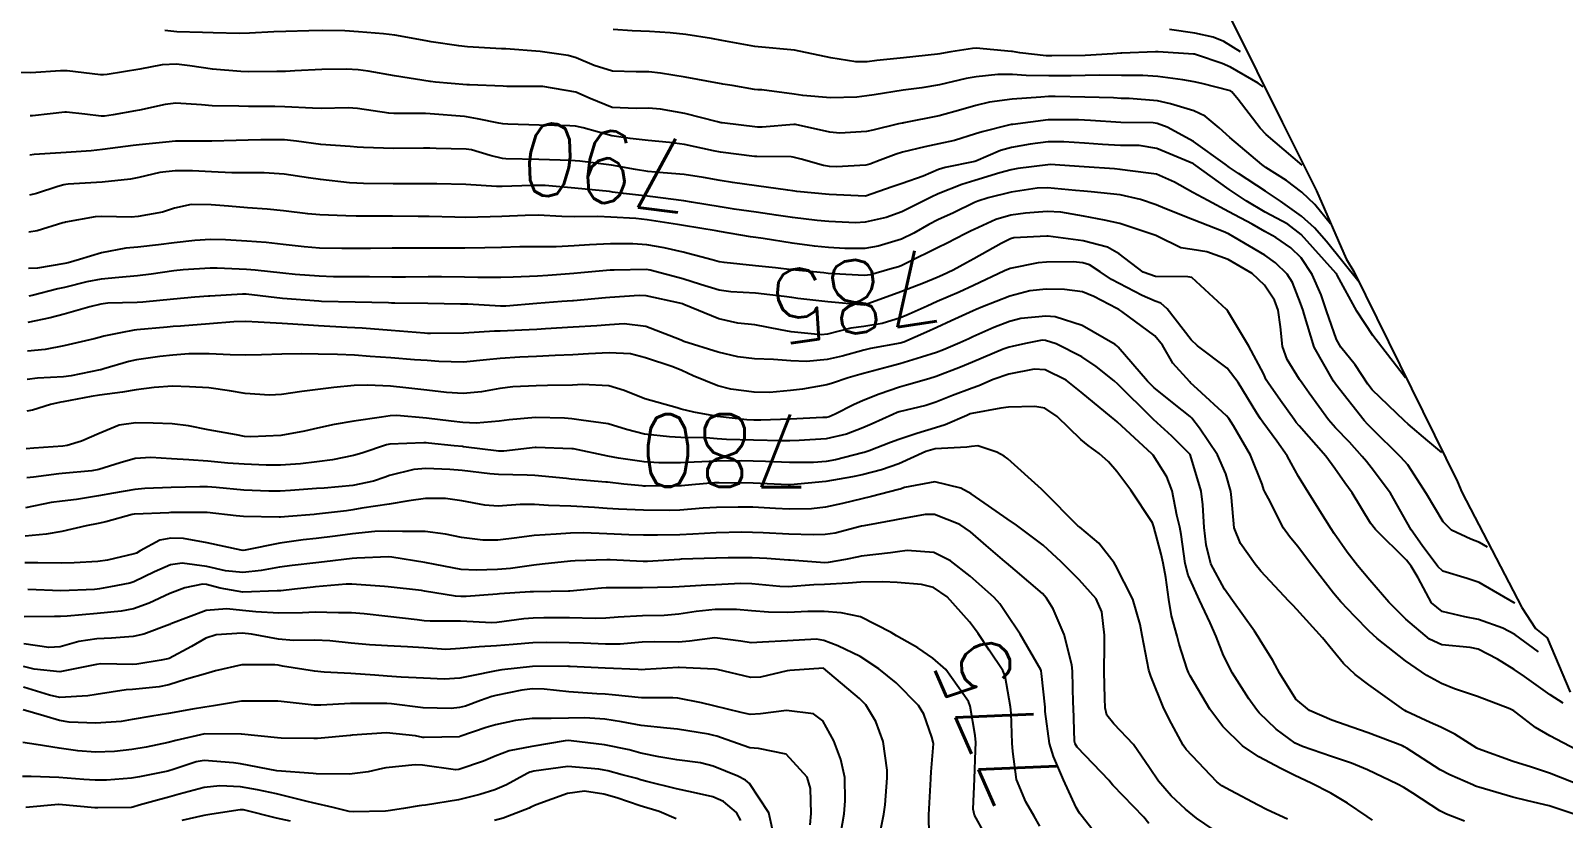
# Model space of a CAD drawing. Header units: metres. Extents: x 307586 to 320046, y 7427249 to 7434250.
# Drawn here: x 318243 to 318327.3, y 7430838.4 to 7430881.8 of the extents above; entities that cross this region are included whole.
import ezdxf
from ezdxf.enums import TextEntityAlignment as Align

# ---------------------------------------------------------------- set-up
doc = ezdxf.new("R2010")
doc.units = ezdxf.units.M
doc.header["$MEASUREMENT"] = 0
for name, color, linetype in [('Area', 45, 'Continuous'), ('Cotas', 45, 'Continuous'), ('Curvas de Nivel 1m', 11, 'Continuous'), ('Curvas de Nivel 5m', 15, 'Continuous')]:
    doc.layers.add(name, color=color, linetype=linetype)
doc.styles.add('Style-STANDARD', font='STANDARD.shx')

msp = doc.modelspace()

# ---------------------------------------------------------------- linework, layer by layer
at = {"layer": 'Area'}
msp.add_polyline3d([(318309.032, 7430882.385, 814.669), (318311.832, 7430876.764, 811.869), (318313.718, 7430872.999, 793.599), (318315.353, 7430869.247, 805.309), (318315.773, 7430868.545, 800.919), (318321.479, 7430856.973, 788.259), (318321.7, 7430856.405, 804.559), (318325.007, 7430850.05, 786.959), (318325.758, 7430848.905, 791.317), (318326.397, 7430848.387, 801.29), (318327.665, 7430845.387, 800.429)], dxfattribs=at)
at = {"layer": 'Curvas de Nivel 1m', "flags": 128}
for points, elevation in [([(318312.923, 7430874.4), (318310.948, 7430876.091), (318310.61, 7430876.433), (318309.402, 7430878.013), (318309.058, 7430878.449), (318308.973, 7430878.498), (318307.405, 7430878.901), (318306.978, 7430878.996), (318306.362, 7430879.104), (318304.981, 7430879.29), (318304.158, 7430879.332), (318302.981, 7430879.344), (318301.795, 7430879.352), (318300.981, 7430879.334), (318300.217, 7430879.321), (318298.98, 7430879.323), (318297.732, 7430879.34), (318296.981, 7430879.387), (318296.185, 7430879.404), (318294.979, 7430879.275), (318294.438, 7430879.166), (318292.975, 7430878.821), (318291.993, 7430878.655), (318290.972, 7430878.532), (318289.378, 7430878.277), (318288.968, 7430878.215), (318288.424, 7430878.155), (318286.967, 7430878.112), (318285.457, 7430878.246), (318284.969, 7430878.319), (318283.186, 7430878.543), (318282.971, 7430878.56), (318282.782, 7430878.574), (318281.565, 7430878.781), (318281.053, 7430878.868), (318280.974, 7430878.885), (318280.862, 7430878.903), (318278.977, 7430879.25), (318277.62, 7430879.471), (318276.98, 7430879.535), (318276.289, 7430879.537), (318274.98, 7430879.575), (318273.964, 7430879.889), (318272.987, 7430880.319), (318272.548, 7430880.446), (318270.99, 7430880.658), (318269.115, 7430880.805), (318268.992, 7430880.808), (318268.873, 7430880.813), (318266.992, 7430880.917), (318266.521, 7430880.965), (318264.996, 7430881.197), (318264.732, 7430881.247), (318263.001, 7430881.566), (318262.371, 7430881.641), (318261.004, 7430881.753), (318260.248, 7430881.794), (318259.004, 7430881.822), (318258.262, 7430881.803), (318257.003, 7430881.759), (318256.345, 7430881.744), (318255.002, 7430881.675), (318254.45, 7430881.657), (318253.001, 7430881.692), (318252.429, 7430881.701), (318251.002, 7430881.753), (318250.348, 7430881.811)], 793), ([(318310.783, 7430878.72), (318310.496, 7430878.917), (318308.986, 7430879.8), (318308.528, 7430879.996), (318307.117, 7430880.478), (318306.993, 7430880.513), (318306.952, 7430880.522), (318304.995, 7430880.641), (318304.854, 7430880.643), (318302.994, 7430880.568), (318302.952, 7430880.563), (318302.5, 7430880.527), (318300.992, 7430880.449), (318299.142, 7430880.418), (318298.991, 7430880.419), (318298.844, 7430880.425), (318297.397, 7430880.594), (318296.994, 7430880.653), (318296.934, 7430880.661), (318294.996, 7430880.844), (318294.789, 7430880.829), (318293.586, 7430880.634), (318293.08, 7430880.551), (318292.992, 7430880.539), (318292.867, 7430880.518), (318290.989, 7430880.306), (318289.514, 7430880.159), (318288.987, 7430880.101), (318288.375, 7430880.087), (318286.989, 7430880.304), (318284.993, 7430880.74), (318282.995, 7430880.923), (318282.813, 7430880.945), (318281, 7430881.263), (318280.425, 7430881.372), (318279.005, 7430881.601), (318278.144, 7430881.685), (318277.007, 7430881.76), (318276.058, 7430881.799), (318275.008, 7430881.87)], 794), ([(318314.483, 7430871.18), (318313.615, 7430872.241), (318312.908, 7430872.925), (318312.054, 7430873.553), (318310.921, 7430874.279), (318310.706, 7430874.432), (318308.945, 7430875.927), (318308.351, 7430876.459), (318307.593, 7430877.104), (318306.962, 7430877.395), (318305.68, 7430877.779), (318304.967, 7430877.945), (318303.413, 7430878.071), (318302.969, 7430878.083), (318302.544, 7430878.102), (318300.969, 7430878.155), (318299.343, 7430878.192), (318298.969, 7430878.184), (318298.547, 7430878.155), (318296.967, 7430878.04), (318295.714, 7430877.864), (318294.964, 7430877.687), (318294.147, 7430877.442), (318292.958, 7430877.111), (318291.015, 7430876.731), (318290.953, 7430876.725), (318290.91, 7430876.714), (318290.721, 7430876.672), (318289.307, 7430876.327), (318288.947, 7430876.263), (318287.485, 7430876.171), (318286.945, 7430876.214), (318285.048, 7430876.642), (318284.952, 7430876.65), (318283.209, 7430876.497), (318282.949, 7430876.498), (318281.007, 7430876.734), (318280.952, 7430876.741), (318280.762, 7430876.792), (318278.957, 7430877.25), (318277.614, 7430877.491), (318276.954, 7430877.548), (318276.281, 7430877.519), (318274.954, 7430877.578), (318273.758, 7430878.075), (318272.966, 7430878.416), (318271.149, 7430878.729), (318270.97, 7430878.734), (318269.16, 7430878.738), (318268.97, 7430878.744), (318267.108, 7430878.821), (318266.971, 7430878.83), (318265.241, 7430878.977), (318264.973, 7430879.004), (318264.948, 7430879.005), (318262.976, 7430879.327), (318261.542, 7430879.585), (318260.979, 7430879.658), (318260.335, 7430879.681), (318258.979, 7430879.664), (318257.5, 7430879.595), (318256.978, 7430879.566), (318256.511, 7430879.552), (318254.977, 7430879.537), (318254.528, 7430879.554), (318252.979, 7430879.697), (318251.718, 7430879.877), (318250.981, 7430879.964), (318250.203, 7430879.936), (318248.978, 7430879.684), (318247.176, 7430879.398), (318246.975, 7430879.377), (318246.8, 7430879.376), (318244.977, 7430879.59), (318244.605, 7430879.596), (318242.975, 7430879.484), (318241.23, 7430879.52)], 792), ([(318316.053, 7430867.96), (318314.267, 7430870.208), (318313.608, 7430870.946), (318312.891, 7430871.605), (318311.741, 7430872.417), (318311.231, 7430872.75), (318310.908, 7430872.966), (318309.418, 7430873.945), (318308.921, 7430874.282), (318308.693, 7430874.452), (318306.941, 7430875.708), (318305.489, 7430876.495), (318304.955, 7430876.693), (318304.729, 7430876.728), (318302.955, 7430876.756), (318301.274, 7430876.863), (318300.956, 7430876.882), (318300.615, 7430876.895), (318298.956, 7430876.894), (318297.001, 7430876.647), (318296.953, 7430876.642), (318296.919, 7430876.635), (318296.769, 7430876.602), (318295.32, 7430876.242), (318294.946, 7430876.126), (318293.804, 7430875.768), (318292.937, 7430875.57), (318292.168, 7430875.418), (318290.93, 7430875.115), (318290.591, 7430875.01), (318289.712, 7430874.682), (318289.145, 7430874.464), (318288.92, 7430874.413), (318287.307, 7430874.319), (318286.919, 7430874.328), (318286.584, 7430874.379), (318285.361, 7430874.733), (318284.925, 7430874.846), (318284.804, 7430874.862), (318282.925, 7430874.88), (318282.8, 7430874.886), (318280.928, 7430875.113), (318280.537, 7430875.186), (318278.934, 7430875.541), (318278.109, 7430875.645), (318276.932, 7430875.753), (318275.947, 7430875.864), (318274.935, 7430876.019), (318273.358, 7430876.456), (318272.94, 7430876.553), (318272.627, 7430876.572), (318270.94, 7430876.613), (318269.215, 7430876.652), (318268.94, 7430876.673), (318268.724, 7430876.716), (318267.548, 7430876.951), (318266.944, 7430877.063), (318266.828, 7430877.077), (318264.947, 7430877.232), (318264.685, 7430877.244), (318262.947, 7430877.251), (318262.68, 7430877.271), (318260.95, 7430877.529), (318260.431, 7430877.555), (318258.95, 7430877.531), (318258.468, 7430877.539), (318256.951, 7430877.617), (318256.403, 7430877.634), (318254.951, 7430877.642), (318254.414, 7430877.643), (318252.951, 7430877.669), (318252.356, 7430877.725), (318250.953, 7430877.817), (318250.369, 7430877.739), (318248.947, 7430877.428), (318248.731, 7430877.389), (318247.496, 7430877.184), (318247.021, 7430877.11), (318246.942, 7430877.099), (318246.85, 7430877.099), (318245.937, 7430877.205), (318244.944, 7430877.322), (318244.845, 7430877.321), (318244.034, 7430877.229), (318243.06, 7430877.12), (318242.942, 7430877.115)], 791), ([(318320.603, 7430858.59), (318319.831, 7430859.23), (318318.751, 7430860.144), (318318.548, 7430860.332), (318316.778, 7430862.043), (318316.535, 7430862.354), (318315.836, 7430863.407), (318315.057, 7430864.376), (318314.809, 7430864.804), (318314.255, 7430866.386), (318313.962, 7430867.268), (318313.475, 7430868.394), (318312.862, 7430869.308), (318312.309, 7430869.85), (318311.473, 7430870.421), (318310.878, 7430870.761), (318310.167, 7430871.154), (318308.894, 7430871.836), (318307.736, 7430872.462), (318306.907, 7430872.905), (318305.892, 7430873.465), (318304.917, 7430873.901), (318303.316, 7430874.119), (318302.919, 7430874.163), (318302.602, 7430874.207), (318300.921, 7430874.309), (318299.056, 7430874.434), (318298.922, 7430874.43), (318297.288, 7430874.217), (318296.919, 7430874.15), (318296.296, 7430873.979), (318294.912, 7430873.553), (318294.204, 7430873.333), (318292.905, 7430872.825), (318292.515, 7430872.646), (318291.452, 7430872.104), (318290.89, 7430871.83), (318290.042, 7430871.522), (318288.882, 7430871.263), (318288.348, 7430871.229), (318286.882, 7430871.304), (318286.245, 7430871.357), (318284.885, 7430871.518), (318283.984, 7430871.651), (318282.889, 7430871.82), (318281.681, 7430871.988), (318280.893, 7430872.104), (318279.328, 7430872.374), (318278.897, 7430872.437), (318277.05, 7430872.679), (318276.901, 7430872.699), (318275.576, 7430872.85), (318274.97, 7430872.926), (318274.904, 7430872.933), (318274.818, 7430872.947), (318272.906, 7430873.143), (318271.28, 7430873.278), (318270.907, 7430873.293), (318270.53, 7430873.29), (318268.906, 7430873.228), (318268.603, 7430873.236), (318266.907, 7430873.332), (318265.308, 7430873.375), (318264.907, 7430873.375), (318264.516, 7430873.374), (318262.907, 7430873.382), (318261.281, 7430873.399), (318260.907, 7430873.408), (318260.505, 7430873.436), (318258.909, 7430873.614), (318258.26, 7430873.706), (318256.911, 7430873.9), (318255.804, 7430873.979), (318254.912, 7430873.982), (318254.035, 7430873.985), (318252.912, 7430874.039), (318251.869, 7430874.092), (318250.912, 7430874.088), (318250.076, 7430873.994), (318248.908, 7430873.716), (318248.455, 7430873.627), (318246.906, 7430873.47), (318245.036, 7430873.35), (318244.904, 7430873.344), (318244.799, 7430873.326), (318244.463, 7430873.224), (318243.293, 7430872.84), (318242.896, 7430872.761)], 789), ([(318323.123, 7430853.38), (318322.676, 7430853.625), (318322.203, 7430853.811), (318321.143, 7430854.303), (318320.69, 7430854.768), (318319.773, 7430856.319), (318318.729, 7430857.902), (318318.361, 7430858.334), (318316.749, 7430859.912), (318316.531, 7430860.134), (318316.333, 7430860.356), (318314.782, 7430862.33), (318314.748, 7430862.38), (318314.656, 7430862.509), (318313.586, 7430864.392), (318313.025, 7430866.203), (318312.973, 7430866.399), (318312.837, 7430866.808), (318312.394, 7430867.952), (318312.097, 7430868.411), (318311.459, 7430869.021), (318310.863, 7430869.45), (318309.188, 7430870.447), (318308.875, 7430870.618), (318308.572, 7430870.759), (318306.887, 7430871.414), (318305.361, 7430872.027), (318304.899, 7430872.212), (318304.03, 7430872.509), (318302.905, 7430872.773), (318301.306, 7430872.944), (318300.907, 7430872.965), (318300.451, 7430873.012), (318298.909, 7430873.16), (318298.34, 7430873.144), (318296.906, 7430872.917), (318295.639, 7430872.609), (318295.086, 7430872.431), (318294.899, 7430872.352), (318293.734, 7430871.788), (318292.884, 7430871.394), (318292.389, 7430871.139), (318291.564, 7430870.66), (318290.87, 7430870.332), (318289.604, 7430869.944), (318288.864, 7430869.819), (318287.757, 7430869.808), (318286.865, 7430869.873), (318286.09, 7430869.947), (318284.867, 7430870.106), (318283.261, 7430870.364), (318282.87, 7430870.419), (318282.566, 7430870.46), (318280.873, 7430870.758), (318280.689, 7430870.792), (318278.877, 7430871.086), (318278.553, 7430871.138), (318276.881, 7430871.397), (318276.257, 7430871.464), (318274.883, 7430871.548), (318274.18, 7430871.571), (318272.883, 7430871.564), (318272.189, 7430871.584), (318270.884, 7430871.646), (318270.17, 7430871.631), (318268.883, 7430871.582), (318268.252, 7430871.567), (318266.882, 7430871.532), (318266.306, 7430871.534), (318264.882, 7430871.571), (318264.284, 7430871.584), (318262.882, 7430871.595), (318262.295, 7430871.596), (318260.881, 7430871.596), (318260.309, 7430871.608), (318258.882, 7430871.667), (318258.207, 7430871.733), (318256.885, 7430871.899), (318255.986, 7430871.984), (318254.887, 7430872.06), (318253.858, 7430872.141), (318252.889, 7430872.218), (318251.794, 7430872.232), (318250.886, 7430872.036), (318250.214, 7430871.825), (318248.879, 7430871.569), (318248.504, 7430871.548), (318246.879, 7430871.583), (318246.514, 7430871.56), (318244.874, 7430871.259), (318244.842, 7430871.252), (318244.734, 7430871.221), (318243.318, 7430870.786), (318242.868, 7430870.719)], 788), ([(318324.623, 7430850.29), (318324.59, 7430850.314), (318322.654, 7430851.421), (318322.01, 7430851.647), (318320.659, 7430852.054), (318320.384, 7430852.313), (318319.524, 7430853.472), (318318.928, 7430854.328), (318318.689, 7430854.742), (318317.78, 7430856.339), (318316.727, 7430857.758), (318316.459, 7430858.082), (318316.232, 7430858.358), (318315.521, 7430859.148), (318314.749, 7430859.951), (318314.381, 7430860.384), (318313.309, 7430861.86), (318312.93, 7430862.399), (318312.785, 7430862.613), (318312.095, 7430863.71), (318311.846, 7430864.414), (318311.731, 7430865.504), (318311.608, 7430866.418), (318311.397, 7430866.98), (318310.847, 7430867.803), (318310.165, 7430868.437), (318308.86, 7430869.206), (318307.687, 7430869.64), (318306.866, 7430869.764), (318306.241, 7430869.853), (318304.941, 7430870.499), (318304.873, 7430870.533), (318304.824, 7430870.55), (318302.883, 7430871.184), (318302.044, 7430871.374), (318300.889, 7430871.591), (318299.646, 7430871.808), (318298.892, 7430871.85), (318297.704, 7430871.768), (318296.889, 7430871.657), (318296.072, 7430871.415), (318294.877, 7430870.861), (318294.714, 7430870.783), (318294.379, 7430870.625), (318293.385, 7430870.117), (318292.865, 7430869.849), (318291.233, 7430869.04), (318290.855, 7430868.857), (318290.719, 7430868.806), (318290.236, 7430868.676), (318289.165, 7430868.371), (318288.849, 7430868.325), (318287.142, 7430868.415), (318286.85, 7430868.444), (318286.606, 7430868.469), (318284.852, 7430868.651), (318283.941, 7430868.749), (318282.854, 7430868.865), (318281.121, 7430869.051), (318280.856, 7430869.089), (318280.466, 7430869.185), (318278.861, 7430869.613), (318277.829, 7430869.854), (318276.865, 7430870.011), (318276.089, 7430870.066), (318274.865, 7430870.068), (318273.711, 7430870.025), (318272.864, 7430869.957), (318271.881, 7430869.913), (318270.863, 7430869.913), (318269.878, 7430869.905), (318268.862, 7430869.868), (318267.954, 7430869.847), (318266.862, 7430869.828), (318265.722, 7430869.827), (318264.861, 7430869.836), (318264.009, 7430869.841), (318262.861, 7430869.831), (318261.664, 7430869.821), (318260.861, 7430869.816), (318260.088, 7430869.81), (318258.861, 7430869.834), (318258.021, 7430869.899), (318256.863, 7430870.035), (318255.921, 7430870.142), (318254.864, 7430870.222), (318253.689, 7430870.288), (318252.865, 7430870.309), (318251.991, 7430870.26), (318250.863, 7430870.132), (318249.996, 7430870.024), (318248.86, 7430869.895), (318248.203, 7430869.833), (318246.857, 7430869.583), (318245.645, 7430869.208), (318245.037, 7430869.03), (318244.849, 7430868.991), (318243.35, 7430868.73), (318242.845, 7430868.709)], 787), ([(318325.923, 7430847.62), (318324.617, 7430848.563), (318323.969, 7430848.921), (318322.63, 7430849.397), (318321.871, 7430849.531), (318320.628, 7430849.835), (318320.034, 7430850.316), (318319.298, 7430851.678), (318318.93, 7430852.327), (318318.666, 7430852.652), (318316.966, 7430854.347), (318316.688, 7430854.698), (318315.674, 7430856.366), (318315.269, 7430856.923), (318314.726, 7430857.7), (318314.218, 7430858.385), (318312.75, 7430860.059), (318312.594, 7430860.245), (318312.476, 7430860.404), (318311.733, 7430861.451), (318311.049, 7430862.426), (318310.95, 7430862.593), (318310.788, 7430862.93), (318309.993, 7430864.438), (318308.832, 7430866.358), (318308.759, 7430866.451), (318306.85, 7430868.212), (318306.636, 7430868.258), (318304.851, 7430868.269), (318304.183, 7430868.507), (318302.863, 7430869.518), (318302.222, 7430869.885), (318300.87, 7430870.24), (318298.945, 7430870.496), (318298.872, 7430870.498), (318297.057, 7430870.402), (318296.871, 7430870.354), (318296.358, 7430870.088), (318294.859, 7430869.251), (318294.454, 7430869.026), (318293.73, 7430868.631), (318293.142, 7430868.345), (318292.849, 7430868.215), (318292.093, 7430867.899), (318290.84, 7430867.427), (318290.285, 7430867.229), (318288.833, 7430866.69), (318286.835, 7430866.878), (318285.172, 7430867.071), (318284.837, 7430867.11), (318284.415, 7430867.167), (318282.839, 7430867.361), (318281.497, 7430867.438), (318280.84, 7430867.52), (318279.813, 7430867.831), (318278.846, 7430868.148), (318277.055, 7430868.624), (318276.85, 7430868.652), (318275.075, 7430868.631), (318274.849, 7430868.62), (318273.245, 7430868.477), (318272.846, 7430868.446), (318271.42, 7430868.326), (318270.844, 7430868.294), (318269.521, 7430868.245), (318268.842, 7430868.219), (318267.565, 7430868.22), (318266.842, 7430868.237), (318265.562, 7430868.25), (318264.842, 7430868.25), (318263.592, 7430868.242), (318262.842, 7430868.242), (318261.609, 7430868.251), (318260.841, 7430868.253), (318259.625, 7430868.258), (318258.841, 7430868.288), (318257.522, 7430868.384), (318256.844, 7430868.45), (318255.317, 7430868.621), (318254.846, 7430868.662), (318253.234, 7430868.73), (318252.847, 7430868.726), (318251.351, 7430868.637), (318250.844, 7430868.586), (318249.598, 7430868.406), (318248.84, 7430868.305), (318247.808, 7430868.211), (318246.837, 7430868.128), (318246.054, 7430867.982), (318244.83, 7430867.674), (318244.465, 7430867.587), (318243.048, 7430867.238), (318242.87, 7430867.192)], 786), ([(318328.026, 7430842.215), (318326.55, 7430842.982), (318325.754, 7430843.441), (318324.715, 7430844.258), (318324.565, 7430844.367), (318324.351, 7430844.477), (318322.576, 7430845.152), (318321.301, 7430845.581), (318320.586, 7430845.873), (318319.788, 7430846.318), (318318.601, 7430847.118), (318317.047, 7430848.346), (318316.617, 7430848.743), (318315.821, 7430849.559), (318315.044, 7430850.374), (318314.64, 7430850.837), (318313.45, 7430852.392), (318312.673, 7430853.434), (318312.232, 7430853.96), (318311.896, 7430854.412), (318311.074, 7430856.058), (318310.875, 7430856.428), (318310.823, 7430856.537), (318310.717, 7430856.843), (318310.087, 7430858.436), (318309.148, 7430860.047), (318308.881, 7430860.449), (318308.755, 7430860.608), (318307.166, 7430862.077), (318306.782, 7430862.429), (318306.735, 7430862.471), (318305.817, 7430863.509), (318305.232, 7430864.494), (318304.811, 7430865.009), (318303.001, 7430866.348), (318302.832, 7430866.459), (318302.722, 7430866.522), (318301.467, 7430867.168), (318300.842, 7430867.423), (318299.841, 7430867.562), (318298.843, 7430867.569), (318297.942, 7430867.479), (318296.839, 7430867.199), (318295.333, 7430866.613), (318294.989, 7430866.459), (318294.829, 7430866.388), (318293.616, 7430865.837), (318292.815, 7430865.473), (318292.248, 7430865.212), (318291.001, 7430864.667), (318290.802, 7430864.609), (318289.172, 7430864.314), (318288.798, 7430864.226), (318287.609, 7430863.888), (318286.793, 7430863.705), (318285.653, 7430863.588), (318284.792, 7430863.624), (318283.836, 7430863.706), (318282.793, 7430863.75), (318281.876, 7430863.856), (318280.796, 7430864.111), (318278.912, 7430864.698), (318278.802, 7430864.745), (318278.665, 7430864.811), (318276.81, 7430865.529), (318275.627, 7430865.664), (318274.81, 7430865.608), (318274.119, 7430865.558), (318272.809, 7430865.479), (318271.301, 7430865.396), (318270.807, 7430865.363), (318270.387, 7430865.334), (318268.806, 7430865.274), (318268.481, 7430865.259), (318266.805, 7430865.148), (318264.969, 7430865.142), (318264.805, 7430865.145), (318264.632, 7430865.154), (318262.806, 7430865.298), (318261.206, 7430865.423), (318260.807, 7430865.442), (318260.383, 7430865.459), (318258.808, 7430865.566), (318258.26, 7430865.604), (318256.809, 7430865.693), (318255.48, 7430865.761), (318254.81, 7430865.791), (318254.142, 7430865.774), (318252.808, 7430865.672), (318251.212, 7430865.549), (318250.807, 7430865.514), (318250.475, 7430865.484), (318248.805, 7430865.339), (318248.655, 7430865.321), (318247.906, 7430865.179), (318246.999, 7430864.99), (318246.8, 7430864.939), (318246.452, 7430864.848), (318244.795, 7430864.457), (318243.763, 7430864.26), (318242.792, 7430864.158)], 784), ([(318328.355, 7430840.212), (318326.53, 7430840.941), (318325.545, 7430841.256), (318324.536, 7430841.581), (318322.613, 7430842.279), (318322.564, 7430842.3), (318322.543, 7430842.312), (318321.328, 7430843.075), (318320.554, 7430843.461), (318319.972, 7430843.731), (318318.67, 7430844.329), (318318.564, 7430844.389), (318318.393, 7430844.504), (318316.584, 7430845.788), (318315.836, 7430846.361), (318315.189, 7430846.962), (318314.606, 7430847.687), (318314.048, 7430848.386), (318312.628, 7430849.938), (318312.402, 7430850.175), (318312.194, 7430850.407), (318310.657, 7430852.055), (318310.329, 7430852.433), (318309.533, 7430853.583), (318309.185, 7430854.445), (318309.042, 7430856.112), (318308.996, 7430856.447), (318308.723, 7430857.412), (318308.274, 7430858.455), (318307.283, 7430859.929), (318306.859, 7430860.469), (318306.754, 7430860.574), (318306.324, 7430860.912), (318304.778, 7430862.154), (318304.419, 7430862.504), (318302.802, 7430864.384), (318302.733, 7430864.452), (318302.634, 7430864.523), (318300.818, 7430865.579), (318299.335, 7430866.055), (318298.826, 7430866.096), (318297.448, 7430865.959), (318296.821, 7430865.796), (318295.959, 7430865.46), (318294.808, 7430864.95), (318294.58, 7430864.848), (318294.087, 7430864.627), (318293.193, 7430864.242), (318292.798, 7430864.099), (318291.978, 7430863.836), (318290.791, 7430863.468), (318290.163, 7430863.302), (318288.785, 7430862.935), (318288.593, 7430862.884), (318287.937, 7430862.698), (318287.076, 7430862.409), (318286.777, 7430862.315), (318285.428, 7430862.075), (318284.772, 7430862), (318283.625, 7430861.896), (318282.77, 7430861.899), (318281.487, 7430862.065), (318280.775, 7430862.249), (318279.423, 7430862.804), (318278.786, 7430863.101), (318278.302, 7430863.301), (318276.793, 7430863.804), (318275.965, 7430864.013), (318274.795, 7430864.073), (318273.652, 7430864.014), (318272.794, 7430863.969), (318271.823, 7430863.924), (318270.793, 7430863.874), (318269.884, 7430863.827), (318268.791, 7430863.763), (318268.047, 7430863.68), (318266.789, 7430863.561), (318265.421, 7430863.603), (318264.79, 7430863.645), (318264.083, 7430863.694), (318262.791, 7430863.793), (318261.651, 7430863.877), (318260.792, 7430863.943), (318259.843, 7430863.989), (318258.792, 7430863.999), (318257.842, 7430864.01), (318256.792, 7430863.992), (318255.675, 7430863.97), (318254.791, 7430863.952), (318253.943, 7430863.957), (318252.792, 7430864.019), (318251.67, 7430864.015), (318250.791, 7430863.951), (318250.074, 7430863.874), (318248.788, 7430863.69), (318248.364, 7430863.597), (318246.997, 7430863.188), (318246.827, 7430863.144), (318246.782, 7430863.132), (318245.187, 7430862.803), (318244.776, 7430862.75), (318243.334, 7430862.675), (318242.774, 7430862.613)], 783), ([(318328.116, 7430838.596), (318326.507, 7430839.14), (318325.345, 7430839.413), (318324.513, 7430839.603), (318322.638, 7430840.162), (318322.522, 7430840.198), (318322.459, 7430840.218), (318322.311, 7430840.283), (318321.053, 7430840.834), (318320.525, 7430841.122), (318318.65, 7430842.329), (318318.584, 7430842.37), (318318.543, 7430842.388), (318318.444, 7430842.431), (318316.551, 7430843.162), (318315.662, 7430843.471), (318314.558, 7430843.848), (318313.319, 7430844.392), (318312.572, 7430845.013), (318311.698, 7430846.413), (318311.311, 7430847.131), (318310.611, 7430848.258), (318310.502, 7430848.431), (318310.296, 7430848.753), (318309.093, 7430850.445), (318308.642, 7430851.057), (318307.899, 7430852.458), (318307.64, 7430853.494), (318307.537, 7430854.461), (318307.455, 7430855.71), (318307.359, 7430856.464), (318306.779, 7430858.423), (318306.761, 7430858.47), (318306.733, 7430858.506), (318305.746, 7430859.488), (318304.752, 7430860.403), (318304.65, 7430860.501), (318302.78, 7430862.342), (318302.586, 7430862.523), (318301.582, 7430863.329), (318300.796, 7430863.855), (318299.386, 7430864.564), (318298.806, 7430864.755), (318298.615, 7430864.762), (318297.708, 7430864.581), (318296.961, 7430864.429), (318296.801, 7430864.39), (318296.47, 7430864.266), (318294.792, 7430863.553), (318294.132, 7430863.284), (318292.784, 7430862.777), (318292.386, 7430862.646), (318291.152, 7430862.289), (318290.776, 7430862.18), (318289.647, 7430861.804), (318288.764, 7430861.453), (318288.241, 7430861.215), (318287.227, 7430860.705), (318286.902, 7430860.558), (318286.751, 7430860.52), (318286.543, 7430860.505), (318284.75, 7430860.418), (318283.144, 7430860.361), (318282.749, 7430860.362), (318282.364, 7430860.381), (318280.751, 7430860.566), (318279.447, 7430860.803), (318278.755, 7430860.975), (318278.531, 7430861.038), (318276.764, 7430861.539), (318275.611, 7430862.007), (318274.774, 7430862.263), (318273.326, 7430862.323), (318272.774, 7430862.299), (318271.406, 7430862.268), (318270.773, 7430862.261), (318269.491, 7430862.204), (318268.771, 7430862.103), (318267.779, 7430861.929), (318266.766, 7430861.839), (318265.839, 7430861.892), (318264.769, 7430862.021), (318263.613, 7430862.149), (318262.771, 7430862.235), (318261.492, 7430862.299), (318260.772, 7430862.276), (318259.643, 7430862.168), (318258.768, 7430862.062), (318257.883, 7430861.942), (318256.763, 7430861.775), (318256.103, 7430861.74), (318254.764, 7430861.831), (318253.901, 7430861.973), (318252.768, 7430862.142), (318251.697, 7430862.208), (318250.769, 7430862.234), (318249.755, 7430862.173), (318248.766, 7430862.034), (318248.026, 7430861.915), (318246.761, 7430861.745), (318246.287, 7430861.67), (318244.755, 7430861.382), (318244.618, 7430861.358), (318244.062, 7430861.227), (318243.071, 7430860.916), (318242.749, 7430860.86)], 782), ([(318321.847, 7430838.29), (318320.868, 7430838.674), (318320.498, 7430838.863), (318319.006, 7430839.827), (318318.511, 7430840.141), (318318.171, 7430840.333), (318316.525, 7430841.125), (318315.645, 7430841.479), (318314.535, 7430841.849), (318312.94, 7430842.396), (318312.545, 7430842.589), (318311.5, 7430843.364), (318310.561, 7430844.246), (318310.406, 7430844.432), (318309.985, 7430845.022), (318309.096, 7430846.445), (318308.603, 7430847.418), (318308.186, 7430848.454), (318307.867, 7430849.211), (318307.283, 7430850.464), (318306.653, 7430851.832), (318306.479, 7430852.473), (318306.265, 7430854.063), (318306.185, 7430854.477), (318306.033, 7430855.14), (318305.769, 7430856.484), (318305.472, 7430857.241), (318304.732, 7430858.433), (318304.677, 7430858.501), (318302.75, 7430860.274), (318302.614, 7430860.385), (318302.441, 7430860.525), (318300.773, 7430861.913), (318299.931, 7430862.559), (318298.788, 7430863.128), (318298.186, 7430863.179), (318296.786, 7430862.898), (318295.925, 7430862.603), (318295.134, 7430862.258), (318294.776, 7430862.126), (318293.682, 7430861.718), (318292.764, 7430861.351), (318292.227, 7430861.182), (318290.755, 7430860.819), (318290.645, 7430860.78), (318290.402, 7430860.674), (318289.273, 7430860.16), (318288.745, 7430859.94), (318287.844, 7430859.597), (318286.739, 7430859.339), (318285.254, 7430859.248), (318284.738, 7430859.236), (318284.254, 7430859.228), (318282.738, 7430859.258), (318281.253, 7430859.297), (318280.738, 7430859.343), (318280.139, 7430859.396), (318278.739, 7430859.416), (318278.11, 7430859.445), (318276.741, 7430859.59), (318275.746, 7430859.848), (318274.746, 7430860.159), (318273.253, 7430860.37), (318272.748, 7430860.436), (318272.345, 7430860.482), (318270.749, 7430860.512), (318269.29, 7430860.382), (318268.747, 7430860.302), (318267.484, 7430860.204), (318266.746, 7430860.246), (318266.106, 7430860.319), (318264.748, 7430860.468), (318263.117, 7430860.629), (318262.749, 7430860.612), (318262.27, 7430860.529), (318260.746, 7430860.31), (318259.658, 7430860.127), (318258.742, 7430859.932), (318258.035, 7430859.762), (318256.737, 7430859.514), (318255.086, 7430859.444), (318254.737, 7430859.476), (318254.287, 7430859.555), (318252.74, 7430859.838), (318251.651, 7430860.045), (318250.743, 7430860.165), (318249.707, 7430860.197), (318248.743, 7430860.22), (318247.831, 7430860.091), (318246.737, 7430859.626), (318245.764, 7430859.205), (318244.977, 7430858.969), (318244.729, 7430858.934), (318243.141, 7430858.821), (318242.726, 7430858.793)], 781), ([(318312.117, 7430838.406), (318310.996, 7430838.921), (318310.5, 7430839.166), (318308.982, 7430839.972), (318308.511, 7430840.239), (318308.229, 7430840.453), (318306.539, 7430842.228), (318306.383, 7430842.472), (318305.74, 7430843.667), (318305.317, 7430844.489), (318304.589, 7430846.268), (318304.517, 7430846.501), (318304.495, 7430846.6), (318304.119, 7430848.505), (318304.013, 7430849.112), (318303.607, 7430850.51), (318302.661, 7430852.392), (318302.584, 7430852.521), (318301.736, 7430853.597), (318300.682, 7430854.47), (318300.589, 7430854.551), (318298.711, 7430856.447), (318298.582, 7430856.571), (318296.729, 7430858.241), (318296.53, 7430858.393), (318296.129, 7430858.599), (318295.074, 7430858.952), (318294.736, 7430858.923), (318294.472, 7430858.886), (318292.734, 7430858.788), (318292.217, 7430858.648), (318290.726, 7430857.963), (318289.778, 7430857.624), (318288.72, 7430857.362), (318288.176, 7430857.238), (318286.716, 7430856.994), (318284.777, 7430856.803), (318284.714, 7430856.801), (318284.65, 7430856.804), (318282.714, 7430856.899), (318280.848, 7430856.921), (318280.714, 7430856.921), (318280.592, 7430856.913), (318279.343, 7430856.804), (318278.774, 7430856.747), (318278.712, 7430856.746), (318276.793, 7430856.738), (318276.702, 7430856.738), (318276.615, 7430856.744), (318275.61, 7430856.846), (318274.704, 7430856.951), (318274.607, 7430856.959), (318272.707, 7430857.125), (318272.441, 7430857.15), (318270.709, 7430857.32), (318270.29, 7430857.333), (318268.709, 7430857.366), (318268.237, 7430857.408), (318266.713, 7430857.591), (318266.024, 7430857.65), (318264.714, 7430857.705), (318264.051, 7430857.648), (318262.708, 7430857.313), (318262.474, 7430857.236), (318261.831, 7430857.013), (318260.7, 7430856.768), (318259.121, 7430856.624), (318258.698, 7430856.598), (318257.27, 7430856.492), (318256.697, 7430856.458), (318256.075, 7430856.458), (318254.697, 7430856.521), (318253.163, 7430856.651), (318252.699, 7430856.69), (318252.269, 7430856.697), (318250.698, 7430856.656), (318249.253, 7430856.609), (318248.697, 7430856.553), (318247.527, 7430856.35), (318246.693, 7430856.197), (318245.488, 7430856.005), (318244.69, 7430855.908), (318244.089, 7430855.825), (318242.686, 7430855.543)], 779), ([(318308.484, 7430837.521), (318307.106, 7430838.464), (318306.498, 7430838.958), (318305.714, 7430839.691), (318305.011, 7430840.493), (318304.524, 7430841.225), (318303.637, 7430842.509), (318302.554, 7430843.65), (318302.168, 7430844.135), (318302.077, 7430844.527), (318302.063, 7430845.035), (318302.028, 7430846.528), (318302.056, 7430847.977), (318302.048, 7430848.528), (318301.903, 7430849.808), (318301.584, 7430850.536), (318300.648, 7430851.576), (318299.656, 7430852.56), (318298.672, 7430853.481), (318297.207, 7430854.585), (318296.688, 7430854.927), (318295.662, 7430855.642), (318294.708, 7430856.306), (318294.152, 7430856.626), (318292.716, 7430856.969), (318291.044, 7430856.665), (318290.804, 7430856.576), (318290.711, 7430856.548), (318289.233, 7430856.157), (318288.703, 7430856.031), (318287.626, 7430855.774), (318286.696, 7430855.568), (318285.934, 7430855.482), (318284.694, 7430855.462), (318283.945, 7430855.497), (318282.695, 7430855.568), (318281.884, 7430855.584), (318280.695, 7430855.565), (318279.974, 7430855.517), (318278.692, 7430855.411), (318278.115, 7430855.39), (318276.689, 7430855.407), (318275.304, 7430855.466), (318274.689, 7430855.511), (318273.989, 7430855.567), (318272.69, 7430855.627), (318271.464, 7430855.672), (318270.691, 7430855.722), (318269.893, 7430855.715), (318268.69, 7430855.629), (318267.945, 7430855.682), (318266.693, 7430855.923), (318265.786, 7430856.056), (318264.694, 7430856.052), (318263.765, 7430855.917), (318262.69, 7430855.748), (318261.181, 7430855.515), (318260.687, 7430855.426), (318260.341, 7430855.379), (318258.684, 7430855.193), (318258.555, 7430855.181), (318257.149, 7430855.065), (318256.719, 7430855.033), (318256.682, 7430855.027), (318256.634, 7430855.023), (318254.682, 7430855.057), (318254.275, 7430855.104), (318252.684, 7430855.274), (318250.818, 7430855.282), (318250.684, 7430855.275), (318250.563, 7430855.273), (318248.683, 7430855.194), (318248.659, 7430855.194), (318248.552, 7430855.171), (318247.093, 7430854.772), (318246.678, 7430854.676), (318246.028, 7430854.552), (318244.673, 7430854.231), (318243.811, 7430854.089), (318242.67, 7430853.982)], 778), ([(318304.49, 7430838.167), (318304.215, 7430838.503), (318302.511, 7430840.28), (318302.399, 7430840.409), (318302.3, 7430840.523), (318300.54, 7430842.36), (318300.432, 7430842.551), (318300.398, 7430842.698), (318300.338, 7430844.552), (318300.331, 7430844.788), (318300.289, 7430846.553), (318300.25, 7430846.9), (318299.835, 7430848.558), (318299.22, 7430849.972), (318298.862, 7430850.568), (318298.637, 7430850.822), (318297.141, 7430852.1), (318296.662, 7430852.514), (318296.564, 7430852.591), (318295.529, 7430853.465), (318294.679, 7430854.225), (318294.094, 7430854.626), (318292.691, 7430855.168), (318292.174, 7430855.164), (318290.686, 7430854.89), (318290.5, 7430854.858), (318289.509, 7430854.682), (318288.812, 7430854.558), (318288.681, 7430854.528), (318287.231, 7430854.151), (318286.676, 7430854.064), (318286.012, 7430854.056), (318284.676, 7430854.087), (318283.275, 7430854.156), (318282.677, 7430854.19), (318282.103, 7430854.194), (318280.677, 7430854.163), (318279.394, 7430854.085), (318278.675, 7430854.056), (318277.457, 7430854.04), (318276.675, 7430854.029), (318275.88, 7430854.047), (318274.675, 7430854.106), (318273.391, 7430854.157), (318272.676, 7430854.143), (318271.878, 7430854.095), (318270.674, 7430854.016), (318269.708, 7430853.884), (318268.671, 7430853.757), (318267.843, 7430853.766), (318266.672, 7430853.901), (318265.794, 7430854.083), (318264.675, 7430854.237), (318263.427, 7430854.241), (318262.676, 7430854.261), (318261.906, 7430854.242), (318260.674, 7430854.104), (318259.726, 7430853.985), (318258.671, 7430853.857), (318257.95, 7430853.777), (318256.668, 7430853.595), (318254.77, 7430853.204), (318254.664, 7430853.198), (318254.552, 7430853.213), (318252.668, 7430853.606), (318251.378, 7430853.848), (318250.67, 7430853.878), (318250.07, 7430853.754), (318248.997, 7430853.167), (318248.785, 7430853.045), (318248.66, 7430853.002), (318247.188, 7430852.652), (318246.654, 7430852.579), (318245.351, 7430852.511), (318244.652, 7430852.49), (318243.364, 7430852.521), (318242.652, 7430852.509)], 777), ([(318301.559, 7430837.609), (318300.818, 7430838.545), (318300.679, 7430838.731), (318300.498, 7430839.035), (318299.785, 7430840.557), (318299.242, 7430841.853), (318299.024, 7430842.565), (318298.792, 7430844.337), (318298.776, 7430844.568), (318298.591, 7430846.42), (318298.562, 7430846.57), (318298.54, 7430846.624), (318297.404, 7430848.582), (318296.625, 7430849.765), (318296.287, 7430850.253), (318295.986, 7430850.6), (318294.65, 7430851.772), (318293.568, 7430852.631), (318292.667, 7430853.077), (318291.191, 7430853.185), (318290.667, 7430853.118), (318290.28, 7430853.061), (318288.665, 7430852.878), (318288.507, 7430852.849), (318287.805, 7430852.699), (318286.846, 7430852.522), (318286.66, 7430852.514), (318284.748, 7430852.652), (318284.662, 7430852.658), (318283.463, 7430852.752), (318282.663, 7430852.788), (318281.336, 7430852.78), (318280.69, 7430852.762), (318280.662, 7430852.76), (318278.764, 7430852.707), (318278.661, 7430852.704), (318276.896, 7430852.591), (318276.659, 7430852.592), (318274.844, 7430852.674), (318274.66, 7430852.675), (318272.918, 7430852.618), (318272.659, 7430852.601), (318271.117, 7430852.442), (318270.655, 7430852.386), (318269.368, 7430852.207), (318268.651, 7430852.148), (318267.48, 7430852.113), (318266.651, 7430852.151), (318265.214, 7430852.412), (318264.656, 7430852.524), (318262.832, 7430852.827), (318262.66, 7430852.837), (318260.917, 7430852.769), (318260.659, 7430852.749), (318259.138, 7430852.562), (318258.655, 7430852.505), (318257.348, 7430852.368), (318256.651, 7430852.267), (318255.652, 7430852.081), (318254.646, 7430851.971), (318253.685, 7430852.072), (318252.651, 7430852.308), (318251.305, 7430852.489), (318250.652, 7430852.398), (318249.787, 7430852.017), (318248.637, 7430851.458), (318248.422, 7430851.386), (318247.367, 7430851.183), (318246.749, 7430851.072), (318246.632, 7430851.057), (318246.484, 7430851.045), (318244.63, 7430850.967), (318242.817, 7430851.052)], 776), ([(318295.471, 7430837.593), (318294.889, 7430838.614), (318294.824, 7430838.943), (318294.898, 7430840.614), (318294.955, 7430842.195), (318294.962, 7430842.614), (318294.936, 7430843.004), (318294.649, 7430844.619), (318294.567, 7430844.873), (318293.323, 7430846.633), (318292.599, 7430847.271), (318291.785, 7430847.833), (318290.611, 7430848.498), (318290.318, 7430848.673), (318288.621, 7430849.544), (318287.565, 7430849.759), (318286.624, 7430849.833), (318285.729, 7430849.829), (318284.623, 7430849.777), (318283.569, 7430849.805), (318282.624, 7430849.878), (318281.798, 7430849.945), (318280.625, 7430849.949), (318279.584, 7430849.839), (318278.622, 7430849.677), (318277.822, 7430849.617), (318276.621, 7430849.6), (318275.283, 7430849.513), (318274.619, 7430849.47), (318274.028, 7430849.456), (318272.619, 7430849.479), (318271.202, 7430849.485), (318270.618, 7430849.467), (318270.106, 7430849.427), (318268.616, 7430849.22), (318268.338, 7430849.211), (318266.616, 7430849.293), (318264.939, 7430849.298), (318264.616, 7430849.319), (318264.234, 7430849.366), (318262.618, 7430849.551), (318261.307, 7430849.707), (318260.62, 7430849.753), (318259.894, 7430849.764), (318258.62, 7430849.793), (318257.915, 7430849.762), (318256.62, 7430849.734), (318255.346, 7430849.815), (318254.621, 7430849.88), (318253.752, 7430849.979), (318252.621, 7430849.893), (318250.673, 7430849.149), (318250.637, 7430849.125), (318250.612, 7430849.117), (318249.185, 7430848.584), (318248.602, 7430848.454), (318247.421, 7430848.361), (318246.6, 7430848.328), (318245.621, 7430848.181), (318244.593, 7430847.882), (318243.965, 7430847.854), (318242.595, 7430848.051)], 774), ([(318292.421, 7430836.641), (318292.381, 7430838.531), (318292.385, 7430838.642), (318292.489, 7430840.617), (318292.489, 7430840.64), (318292.492, 7430840.662), (318292.518, 7430841.007), (318292.638, 7430842.543), (318292.629, 7430842.639), (318292.546, 7430842.922), (318292.099, 7430844.188), (318291.817, 7430844.651), (318290.581, 7430845.901), (318289.634, 7430846.68), (318288.6, 7430847.348), (318287.369, 7430847.939), (318286.608, 7430848.241), (318286.195, 7430848.302), (318284.608, 7430848.226), (318283.224, 7430848.137), (318282.606, 7430848.111), (318282.037, 7430848.198), (318280.609, 7430848.379), (318279.217, 7430848.194), (318278.606, 7430848.141), (318277.262, 7430848.168), (318276.603, 7430848.137), (318275.407, 7430848.042), (318274.601, 7430848.037), (318273.382, 7430848.091), (318272.601, 7430848.116), (318271.371, 7430848.129), (318270.601, 7430848.115), (318269.511, 7430848.01), (318268.598, 7430847.934), (318267.642, 7430847.895), (318266.596, 7430847.791), (318265.806, 7430847.75), (318264.596, 7430847.836), (318263.692, 7430847.894), (318262.597, 7430847.935), (318261.614, 7430847.998), (318260.599, 7430848.097), (318259.429, 7430848.213), (318258.601, 7430848.247), (318257.433, 7430848.229), (318256.602, 7430848.312), (318255.108, 7430848.59), (318254.606, 7430848.637), (318253.173, 7430848.546), (318252.602, 7430848.363), (318251.813, 7430847.913), (318250.584, 7430847.247), (318250.514, 7430847.22), (318250.152, 7430847.154), (318248.811, 7430846.937), (318248.58, 7430846.921), (318246.823, 7430846.945), (318246.58, 7430846.923), (318246.217, 7430846.833), (318244.576, 7430846.505), (318243.155, 7430846.656), (318242.579, 7430846.805)], 773), ([(318289.676, 7430837.483), (318289.902, 7430838.676), (318289.976, 7430839.197), (318290.097, 7430840.674), (318290.098, 7430841.095), (318289.877, 7430842.677), (318289.462, 7430843.773), (318288.912, 7430844.687), (318288.568, 7430845.046), (318286.593, 7430846.71), (318284.74, 7430846.588), (318284.59, 7430846.568), (318283.126, 7430846.213), (318282.584, 7430846.194), (318280.733, 7430846.645), (318280.591, 7430846.667), (318278.65, 7430846.752), (318278.592, 7430846.753), (318276.778, 7430846.631), (318276.581, 7430846.63), (318276.388, 7430846.64), (318274.581, 7430846.716), (318272.656, 7430846.806), (318272.582, 7430846.811), (318272.517, 7430846.816), (318270.582, 7430846.814), (318268.882, 7430846.625), (318268.579, 7430846.571), (318267.222, 7430846.298), (318266.575, 7430846.162), (318265.711, 7430846.099), (318264.575, 7430846.154), (318263.358, 7430846.209), (318262.576, 7430846.276), (318261.896, 7430846.33), (318260.577, 7430846.414), (318259.12, 7430846.502), (318258.578, 7430846.551), (318256.816, 7430846.832), (318256.581, 7430846.87), (318256.397, 7430846.889), (318254.581, 7430846.893), (318253.129, 7430846.563), (318252.576, 7430846.4), (318251.539, 7430846.102), (318250.569, 7430845.794), (318250.044, 7430845.679), (318248.567, 7430845.547), (318248.225, 7430845.515), (318246.564, 7430845.27), (318246.12, 7430845.197), (318244.562, 7430845.095), (318244, 7430845.226), (318242.567, 7430845.665)], 772), ([(318287.548, 7430837.634), (318287.724, 7430838.698), (318287.784, 7430839.413), (318287.757, 7430840.698), (318287.541, 7430841.687), (318287.158, 7430842.704), (318286.554, 7430843.81), (318286.044, 7430844.203), (318284.559, 7430844.383), (318283.118, 7430844.194), (318282.557, 7430844.17), (318282.055, 7430844.264), (318280.561, 7430844.642), (318279.868, 7430844.797), (318278.567, 7430845.059), (318278.303, 7430845.076), (318276.565, 7430845.084), (318274.966, 7430845.253), (318274.567, 7430845.287), (318274.125, 7430845.307), (318272.568, 7430845.407), (318271.224, 7430845.555), (318270.57, 7430845.577), (318269.981, 7430845.503), (318268.566, 7430845.217), (318268.338, 7430845.159), (318267.711, 7430844.939), (318266.882, 7430844.625), (318266.559, 7430844.54), (318266.098, 7430844.496), (318264.558, 7430844.521), (318262.815, 7430844.743), (318262.561, 7430844.771), (318262.331, 7430844.774), (318260.56, 7430844.766), (318258.925, 7430844.681), (318258.559, 7430844.683), (318256.754, 7430844.875), (318256.561, 7430844.891), (318256.394, 7430844.905), (318254.561, 7430844.897), (318253.029, 7430844.645), (318252.557, 7430844.56), (318251.875, 7430844.449), (318250.554, 7430844.216), (318249.636, 7430844.075), (318248.55, 7430843.888), (318247.94, 7430843.785), (318246.548, 7430843.692), (318245.083, 7430843.746), (318244.549, 7430843.833), (318243.69, 7430844.09), (318242.555, 7430844.428)], 771), ([(318283.895, 7430837.33), (318283.574, 7430838.749), (318282.509, 7430840.364), (318282.295, 7430840.547), (318281.872, 7430840.77), (318280.521, 7430841.327), (318279.814, 7430841.507), (318278.526, 7430841.674), (318277.523, 7430841.825), (318276.531, 7430842.042), (318275.903, 7430842.209), (318274.538, 7430842.502), (318272.697, 7430842.722), (318272.541, 7430842.726), (318272.366, 7430842.708), (318270.535, 7430842.409), (318269.299, 7430842.155), (318268.527, 7430841.867), (318267.874, 7430841.585), (318266.516, 7430841.136), (318266.347, 7430841.121), (318264.519, 7430841.367), (318264.115, 7430841.388), (318262.516, 7430841.235), (318262.322, 7430841.197), (318261.532, 7430841.015), (318260.511, 7430840.874), (318258.665, 7430840.895), (318258.512, 7430840.909), (318256.513, 7430841.07), (318254.518, 7430841.439), (318254.128, 7430841.495), (318252.52, 7430841.622), (318252.08, 7430841.566), (318250.869, 7430841.145), (318250.512, 7430841.042), (318248.951, 7430840.723), (318248.508, 7430840.653), (318247.138, 7430840.552), (318246.507, 7430840.552), (318245.899, 7430840.591), (318244.508, 7430840.689), (318242.991, 7430840.752), (318242.508, 7430840.742)], 769), ([(318282.048, 7430838.326), (318281.796, 7430838.77), (318281.083, 7430839.366), (318280.501, 7430839.633), (318279.441, 7430839.863), (318278.505, 7430840.063), (318276.86, 7430840.476), (318276.51, 7430840.574), (318276.312, 7430840.635), (318275.511, 7430840.845), (318274.715, 7430841.056), (318274.517, 7430841.1), (318274.229, 7430841.152), (318272.519, 7430841.304), (318270.643, 7430841.037), (318270.514, 7430841.009), (318270.436, 7430840.988), (318270.28, 7430840.912), (318269.141, 7430840.289), (318268.504, 7430840.015), (318267.688, 7430839.751), (318266.498, 7430839.462), (318264.686, 7430839.169), (318264.495, 7430839.158), (318264.334, 7430839.143), (318263.484, 7430838.99), (318262.632, 7430838.857), (318262.491, 7430838.841), (318260.711, 7430838.805), (318260.49, 7430838.831), (318259.616, 7430839.039), (318258.495, 7430839.299), (318258.176, 7430839.374), (318256.5, 7430839.789), (318255.438, 7430840.022), (318254.504, 7430840.173), (318253.372, 7430840.243), (318252.503, 7430840.145), (318251.143, 7430839.784), (318250.497, 7430839.602), (318250.146, 7430839.504), (318248.937, 7430839.166), (318248.595, 7430839.066), (318248.491, 7430839.048), (318246.659, 7430839.019), (318246.491, 7430839.029), (318244.512, 7430839.201), (318244.493, 7430839.201), (318242.693, 7430839.034)], 768), ([(318278.489, 7430838.41), (318277.549, 7430838.819), (318276.496, 7430839.143), (318275.224, 7430839.573), (318274.502, 7430839.783), (318273.433, 7430839.942), (318272.502, 7430839.818), (318270.775, 7430839.185), (318270.494, 7430839.064), (318270.39, 7430839.015), (318270.158, 7430838.913), (318268.96, 7430838.451), (318268.484, 7430838.321)], 767), ([(318257.258, 7430838.286), (318256.484, 7430838.463), (318254.675, 7430838.912), (318254.49, 7430838.923), (318252.926, 7430838.676), (318252.485, 7430838.595), (318251.285, 7430838.334)], 767)]:
    msp.add_lwpolyline(points, dxfattribs=dict(at, elevation=elevation))
at = {"layer": 'Curvas de Nivel 5m', "flags": 128}
for points, elevation in [([(318309.533, 7430880.65), (318308.622, 7430881.216), (318308.022, 7430881.451), (318307.011, 7430881.67), (318305.628, 7430881.88)], 795), ([(318318.603, 7430862.7), (318316.813, 7430865.024), (318315.937, 7430866.363), (318314.853, 7430868.353), (318314.835, 7430868.38), (318314.796, 7430868.438), (318312.876, 7430870.586), (318312.131, 7430871.164), (318310.894, 7430871.822), (318309.849, 7430872.441), (318308.909, 7430873.069), (318306.939, 7430874.47), (318306.923, 7430874.482), (318306.901, 7430874.492), (318304.935, 7430875.329), (318303.963, 7430875.484), (318302.937, 7430875.483), (318301.94, 7430875.533), (318300.939, 7430875.606), (318299.813, 7430875.688), (318298.94, 7430875.685), (318297.961, 7430875.562), (318296.935, 7430875.381), (318296.319, 7430875.212), (318294.973, 7430874.619), (318294.923, 7430874.604), (318293.28, 7430874.276), (318292.918, 7430874.159), (318292.064, 7430873.802), (318290.91, 7430873.398), (318290.371, 7430873.212), (318288.903, 7430872.69), (318286.904, 7430872.789), (318285.123, 7430872.955), (318284.905, 7430872.984), (318284.626, 7430873.023), (318282.908, 7430873.273), (318281.584, 7430873.454), (318280.911, 7430873.551), (318279.984, 7430873.728), (318278.914, 7430873.892), (318277.759, 7430873.977), (318276.915, 7430874.053), (318276.239, 7430874.163), (318274.918, 7430874.408), (318273.181, 7430874.616), (318272.921, 7430874.64), (318272.692, 7430874.655), (318270.921, 7430874.717), (318269.102, 7430874.747), (318268.921, 7430874.768), (318268.24, 7430874.937), (318267.225, 7430875.246), (318266.926, 7430875.292), (318265.275, 7430875.325), (318264.926, 7430875.333), (318264.576, 7430875.334), (318262.926, 7430875.327), (318261.281, 7430875.379), (318260.927, 7430875.4), (318260.537, 7430875.423), (318258.928, 7430875.549), (318257.599, 7430875.733), (318256.93, 7430875.79), (318255.628, 7430875.791), (318254.93, 7430875.78), (318254.267, 7430875.769), (318252.929, 7430875.734), (318251.513, 7430875.725), (318250.929, 7430875.717), (318250.408, 7430875.675), (318248.927, 7430875.529), (318248.606, 7430875.494), (318246.924, 7430875.261), (318246.29, 7430875.2), (318244.922, 7430875.109), (318243.167, 7430874.991), (318242.92, 7430874.961)], 790), ([(318327.293, 7430844.79), (318326.578, 7430845.244), (318325.155, 7430846.252), (318324.597, 7430846.636), (318323.666, 7430847.206), (318322.608, 7430847.751), (318322.164, 7430847.842), (318320.61, 7430848), (318319.939, 7430848.317), (318318.624, 7430849.412), (318317.687, 7430850.339), (318316.651, 7430851.55), (318315.97, 7430852.36), (318315.392, 7430853.091), (318314.68, 7430854.127), (318314.515, 7430854.382), (318314.199, 7430854.876), (318313.252, 7430856.395), (318312.722, 7430857.26), (318312.325, 7430858.002), (318312.093, 7430858.41), (318311.531, 7430859.208), (318310.751, 7430860.259), (318310.636, 7430860.431), (318310.436, 7430860.755), (318309.403, 7430862.444), (318308.791, 7430863.222), (318307.156, 7430864.466), (318306.808, 7430864.784), (318305.503, 7430866.49), (318305.14, 7430866.8), (318304.837, 7430866.916), (318304.123, 7430867.224), (318302.847, 7430867.89), (318302.439, 7430868.117), (318301.817, 7430868.536), (318301.225, 7430868.913), (318300.858, 7430869.032), (318300.332, 7430869.081), (318298.858, 7430869.067), (318298.407, 7430869.024), (318296.854, 7430868.707), (318296.555, 7430868.594), (318294.844, 7430867.774), (318294.055, 7430867.414), (318292.835, 7430866.89), (318292.289, 7430866.648), (318291.296, 7430866.193), (318290.823, 7430865.994), (318289.818, 7430865.68), (318288.815, 7430865.522), (318288.085, 7430865.426), (318286.809, 7430865.105), (318286.459, 7430865.065), (318284.81, 7430865.226), (318284.222, 7430865.335), (318282.816, 7430865.614), (318281.878, 7430865.713), (318280.82, 7430865.947), (318278.9, 7430866.741), (318278.832, 7430866.769), (318278.679, 7430866.812), (318276.829, 7430867.205), (318276.438, 7430867.226), (318274.827, 7430867.117), (318274.592, 7430867.097), (318272.824, 7430866.942), (318272.769, 7430866.936), (318272.185, 7430866.89), (318270.822, 7430866.78), (318269.101, 7430866.646), (318268.82, 7430866.642), (318267.026, 7430866.743), (318266.821, 7430866.743), (318266.612, 7430866.744), (318264.821, 7430866.784), (318263.009, 7430866.81), (318262.821, 7430866.816), (318262.646, 7430866.828), (318260.821, 7430866.856), (318258.965, 7430866.905), (318258.822, 7430866.913), (318256.823, 7430867.07), (318254.826, 7430867.296), (318254.621, 7430867.307), (318252.824, 7430867.195), (318252.752, 7430867.193), (318251.999, 7430867.132), (318250.822, 7430867.029), (318249.129, 7430866.858), (318248.82, 7430866.837), (318247.206, 7430866.799), (318246.819, 7430866.757), (318246.228, 7430866.61), (318244.813, 7430866.2), (318244.044, 7430865.995), (318242.808, 7430865.74)], 785), ([(318316.791, 7430838.347), (318316.495, 7430838.541), (318315.411, 7430839.275), (318314.507, 7430839.837), (318313.42, 7430840.391), (318312.519, 7430840.81), (318311.751, 7430841.185), (318310.534, 7430841.837), (318309.65, 7430842.439), (318308.553, 7430843.501), (318307.846, 7430844.457), (318306.76, 7430846.299), (318306.673, 7430846.469), (318306.595, 7430846.667), (318306.164, 7430848.033), (318306.041, 7430848.479), (318305.741, 7430849.6), (318305.589, 7430850.486), (318305.431, 7430851.709), (318305.274, 7430852.491), (318305.16, 7430852.985), (318304.767, 7430854.499), (318304.686, 7430854.712), (318303.491, 7430856.512), (318302.723, 7430857.537), (318302.27, 7430858.069), (318301.756, 7430858.535), (318301.156, 7430858.963), (318300.74, 7430859.306), (318299.444, 7430860.563), (318298.76, 7430861.028), (318298.21, 7430861.127), (318296.76, 7430861.081), (318296.337, 7430861.018), (318294.755, 7430860.736), (318294.664, 7430860.711), (318294.478, 7430860.623), (318293.275, 7430860.107), (318292.746, 7430859.948), (318291.725, 7430859.638), (318290.739, 7430859.299), (318290.279, 7430859.133), (318289.101, 7430858.686), (318288.826, 7430858.595), (318288.732, 7430858.567), (318287.254, 7430858.178), (318286.727, 7430858.082), (318286.035, 7430858.03), (318284.726, 7430858.034), (318283.398, 7430858.082), (318282.726, 7430858.108), (318282.076, 7430858.119), (318280.726, 7430858.108), (318279.471, 7430858.057), (318278.725, 7430858.021), (318277.529, 7430858.018), (318276.722, 7430858.069), (318275.303, 7430858.272), (318274.726, 7430858.378), (318272.827, 7430858.783), (318272.732, 7430858.795), (318270.783, 7430858.858), (318270.732, 7430858.859), (318269.003, 7430858.653), (318268.729, 7430858.66), (318266.777, 7430858.905), (318266.732, 7430858.912), (318266.27, 7430858.957), (318264.86, 7430859.104), (318264.734, 7430859.114), (318264.592, 7430859.124), (318262.733, 7430859.038), (318262.54, 7430859.003), (318261.193, 7430858.556), (318260.724, 7430858.415), (318259.578, 7430858.184), (318258.718, 7430858.076), (318257.812, 7430857.964), (318256.715, 7430857.88), (318255.917, 7430857.88), (318254.715, 7430857.937), (318253.818, 7430858.007), (318252.718, 7430858.108), (318251.672, 7430858.182), (318250.719, 7430858.235), (318249.568, 7430858.314), (318248.719, 7430858.25), (318247.884, 7430858.009), (318246.71, 7430857.643), (318246.334, 7430857.57), (318244.706, 7430857.432), (318244.515, 7430857.413), (318243.126, 7430857.236), (318242.759, 7430857.183)], 780), ([(318298.487, 7430838.019), (318298.177, 7430838.573), (318297.716, 7430839.362), (318297.207, 7430840.583), (318296.997, 7430842.124), (318296.968, 7430842.586), (318296.908, 7430844.238), (318296.875, 7430844.587), (318296.588, 7430846.265), (318296.46, 7430846.592), (318295.705, 7430847.704), (318295.09, 7430848.613), (318294.897, 7430848.897), (318294.619, 7430849.261), (318293.392, 7430850.632), (318292.641, 7430851.149), (318291.977, 7430851.316), (318290.644, 7430851.434), (318289.86, 7430851.463), (318288.644, 7430851.442), (318287.948, 7430851.393), (318286.642, 7430851.321), (318286.061, 7430851.299), (318284.64, 7430851.196), (318284.178, 7430851.207), (318282.642, 7430851.364), (318282.035, 7430851.376), (318280.641, 7430851.307), (318280.154, 7430851.281), (318278.639, 7430851.191), (318278.28, 7430851.172), (318276.638, 7430851.144), (318276.331, 7430851.141), (318274.637, 7430851.135), (318274.376, 7430851.123), (318272.634, 7430850.96), (318272.559, 7430850.956), (318270.633, 7430850.923), (318270.456, 7430850.912), (318268.758, 7430850.803), (318268.632, 7430850.793), (318266.922, 7430850.655), (318266.63, 7430850.651), (318266.349, 7430850.673), (318264.633, 7430850.958), (318264.465, 7430850.982), (318262.636, 7430851.185), (318262.436, 7430851.203), (318260.638, 7430851.345), (318260.329, 7430851.342), (318258.635, 7430851.193), (318258.508, 7430851.178), (318257.489, 7430851.061), (318256.729, 7430850.972), (318256.632, 7430850.97), (318256.525, 7430850.965), (318254.631, 7430850.902), (318253.392, 7430851.112), (318252.636, 7430851.327), (318252.413, 7430851.346), (318251.454, 7430851.138), (318250.63, 7430850.831), (318249.494, 7430850.292), (318248.621, 7430849.974), (318247.948, 7430849.848), (318246.618, 7430849.718), (318244.974, 7430849.573), (318244.616, 7430849.559), (318244.279, 7430849.561), (318242.616, 7430849.532)], 775), ([(318285.861, 7430838.094), (318285.906, 7430838.719), (318285.872, 7430840.085), (318285.691, 7430840.722), (318284.531, 7430841.978), (318283.006, 7430842.285), (318282.537, 7430842.333), (318281.224, 7430842.78), (318280.724, 7430842.966), (318280.545, 7430843.015), (318280.261, 7430843.077), (318278.548, 7430843.355), (318277.96, 7430843.405), (318276.55, 7430843.562), (318275.474, 7430843.768), (318274.553, 7430843.903), (318273.452, 7430843.973), (318272.554, 7430843.97), (318271.606, 7430843.947), (318270.553, 7430843.943), (318269.639, 7430843.832), (318268.55, 7430843.603), (318268.029, 7430843.454), (318266.584, 7430842.95), (318266.556, 7430842.936), (318264.624, 7430842.896), (318264.542, 7430842.905), (318264.132, 7430842.984), (318262.544, 7430843.151), (318260.662, 7430843.028), (318260.56, 7430843.013), (318260.543, 7430843.008), (318258.747, 7430842.841), (318258.54, 7430842.834), (318256.747, 7430842.861), (318256.54, 7430842.872), (318254.563, 7430843.079), (318254.543, 7430843.082), (318252.556, 7430843.107), (318250.956, 7430842.724), (318250.535, 7430842.623), (318249.322, 7430842.371), (318248.529, 7430842.235), (318247.587, 7430842.12), (318246.526, 7430842.095), (318245.568, 7430842.164), (318244.529, 7430842.301), (318243.26, 7430842.505), (318242.534, 7430842.626)], 770)]:
    msp.add_lwpolyline(points, dxfattribs=dict(at, elevation=elevation))

# ---------------------------------------------------------------- texts
at = {"layer": 'Cotas', "style": 'Style-STANDARD'}
for s, rotation, p in [('790', 172.89088, (318274.631, 7430874.309, 790)), ('785', 188.65229, (318288.347, 7430867.163, 785)), ('780', 179.92984, (318281.151, 7430858.689, 780)), ('775', 113.70041, (318296.13, 7430843.799, 775))]:
    msp.add_text(s, height=4, rotation=rotation, dxfattribs=at).set_placement(p, align=Align.MIDDLE_CENTER)

doc.saveas('drawing.dxf')
